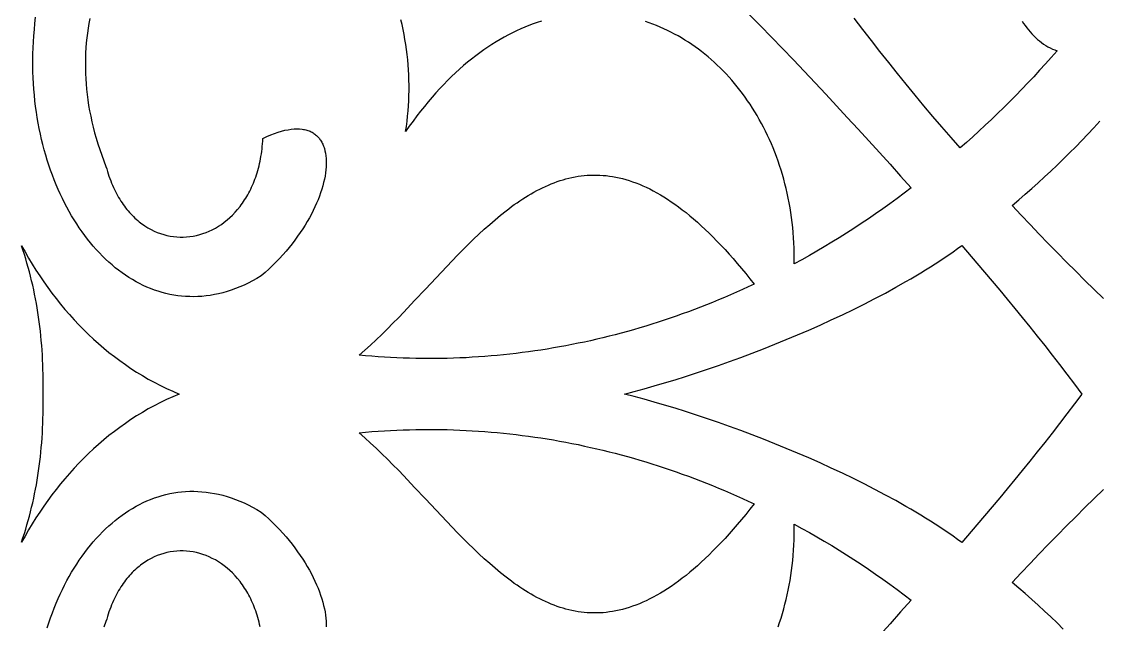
# Model space of a CAD drawing. Extents: x -4950 to -2150, y -1354 to 1346.
# Drawn here: x -3400.8 to -3193, y 976.7 to 1093 of the extents above; entities that cross this region are included whole.
import ezdxf

# ---------------------------------------------------------------- set-up
doc = ezdxf.new("R2010")
doc.units = 0
doc.layers.add('LAYER_1', color=18, linetype='CONTINUOUS')

msp = doc.modelspace()

# ---------------------------------------------------------------- linework, layer by layer
at = {"layer": 'LAYER_1'}
for points in [[(-3387.61, 1093.53), (-3387.78, 1092.61), (-3387.93, 1091.68), (-3388.07, 1090.75), (-3388.18, 1089.8), (-3388.28, 1088.85), (-3388.35, 1087.88), (-3388.41, 1086.91), (-3388.44, 1085.93), (-3388.46, 1084.95), (-3388.46, 1083.95), (-3388.43, 1082.95), (-3388.38, 1081.94), (-3388.31, 1080.93), (-3388.22, 1079.91), (-3388.11, 1078.88), (-3387.97, 1077.84), (-3387.82, 1076.8), (-3387.63, 1075.76), (-3387.43, 1074.7), (-3387.2, 1073.65), (-3386.95, 1072.58), (-3386.67, 1071.52), (-3386.37, 1070.44), (-3386.04, 1069.37), (-3385.69, 1068.29), (-3385.31, 1067.2), (-3384.91, 1066.11), (-3384.48, 1065.02), (-3384.34, 1064.53), (-3384.2, 1064.06), (-3384.05, 1063.59), (-3383.9, 1063.13), (-3383.74, 1062.68), (-3383.57, 1062.24), (-3383.4, 1061.81), (-3383.22, 1061.39), (-3383.04, 1060.98), (-3382.85, 1060.58), (-3382.66, 1060.18), (-3382.46, 1059.8), (-3382.25, 1059.42), (-3382.04, 1059.05), (-3381.83, 1058.69), (-3381.61, 1058.34), (-3381.39, 1058), (-3381.16, 1057.67), (-3380.92, 1057.35), (-3380.69, 1057.03), (-3380.44, 1056.72), (-3380.2, 1056.43), (-3379.95, 1056.14), (-3379.69, 1055.86), (-3379.44, 1055.59), (-3379.18, 1055.33), (-3378.91, 1055.07), (-3378.64, 1054.83), (-3378.37, 1054.59), (-3378.1, 1054.36), (-3377.82, 1054.14), (-3377.54, 1053.93), (-3377.25, 1053.73), (-3376.97, 1053.54), (-3376.39, 1053.18), (-3375.8, 1052.85), (-3375.2, 1052.55), (-3374.59, 1052.29), (-3373.98, 1052.07), (-3373.36, 1051.87), (-3372.73, 1051.71), (-3372.1, 1051.58), (-3371.47, 1051.49), (-3370.84, 1051.42), (-3370.2, 1051.39), (-3369.57, 1051.39), (-3368.93, 1051.42), (-3368.3, 1051.49), (-3367.67, 1051.59), (-3367.04, 1051.71), (-3366.41, 1051.87), (-3365.8, 1052.06), (-3365.18, 1052.29), (-3364.58, 1052.54), (-3363.98, 1052.82), (-3363.39, 1053.13), (-3362.81, 1053.48), (-3362.24, 1053.85), (-3361.68, 1054.26), (-3361.14, 1054.69), (-3360.61, 1055.16), (-3360.09, 1055.65), (-3359.59, 1056.17), (-3359.1, 1056.72), (-3358.64, 1057.3), (-3358.41, 1057.61), (-3358.19, 1057.91), (-3357.97, 1058.23), (-3357.75, 1058.55), (-3357.55, 1058.88), (-3357.34, 1059.22), (-3357.15, 1059.56), (-3356.95, 1059.91), (-3356.77, 1060.27), (-3356.58, 1060.64), (-3356.41, 1061.01), (-3356.24, 1061.39), (-3356.07, 1061.78), (-3355.91, 1062.17), (-3355.76, 1062.57), (-3355.62, 1062.98), (-3355.48, 1063.39), (-3355.34, 1063.81), (-3355.22, 1064.24), (-3355.1, 1064.67), (-3354.98, 1065.12), (-3354.88, 1065.56), (-3354.78, 1066.02), (-3354.69, 1066.48), (-3354.6, 1066.95), (-3354.52, 1067.42), (-3354.45, 1067.91), (-3354.39, 1068.39), (-3354.34, 1068.89), (-3354.29, 1069.39), (-3354.25, 1069.9), (-3354.22, 1070.41), (-3353.45, 1070.78), (-3352.71, 1071.1), (-3351.99, 1071.38), (-3351.3, 1071.62), (-3350.63, 1071.82), (-3349.99, 1071.99), (-3349.37, 1072.11), (-3348.78, 1072.2), (-3348.21, 1072.26), (-3347.67, 1072.28), (-3347.15, 1072.26), (-3346.66, 1072.21), (-3346.42, 1072.17), (-3346.19, 1072.13), (-3345.97, 1072.08), (-3345.75, 1072.02), (-3345.54, 1071.95), (-3345.33, 1071.87), (-3345.13, 1071.79), (-3344.94, 1071.7), (-3344.75, 1071.6), (-3344.57, 1071.5), (-3344.4, 1071.38), (-3344.23, 1071.27), (-3344.07, 1071.14), (-3343.91, 1071.01), (-3343.76, 1070.87), (-3343.62, 1070.72), (-3343.48, 1070.57), (-3343.35, 1070.41), (-3343.23, 1070.24), (-3343.11, 1070.07), (-3342.99, 1069.89), (-3342.89, 1069.71), (-3342.79, 1069.52), (-3342.69, 1069.32), (-3342.6, 1069.12), (-3342.52, 1068.91), (-3342.45, 1068.7), (-3342.38, 1068.48), (-3342.26, 1068.03), (-3342.16, 1067.56), (-3342.09, 1067.07), (-3342.04, 1066.56), (-3342.01, 1066.03), (-3342.01, 1065.49), (-3342.04, 1064.93), (-3342.09, 1064.35), (-3342.16, 1063.76), (-3342.25, 1063.15), (-3342.37, 1062.54), (-3342.52, 1061.9), (-3342.69, 1061.26), (-3342.88, 1060.61), (-3343.1, 1059.95), (-3343.34, 1059.28), (-3343.6, 1058.6), (-3343.89, 1057.91), (-3344.2, 1057.22), (-3344.53, 1056.52), (-3344.89, 1055.82), (-3345.27, 1055.11), (-3345.68, 1054.4), (-3346.11, 1053.68), (-3346.56, 1052.97), (-3347.04, 1052.25), (-3347.54, 1051.54), (-3348.06, 1050.82), (-3348.61, 1050.11), (-3349.18, 1049.39), (-3349.77, 1048.69), (-3350.38, 1047.98), (-3351.02, 1047.28), (-3351.68, 1046.59), (-3352.37, 1045.9), (-3353.08, 1045.22), (-3353.81, 1044.55), (-3354.56, 1043.89), (-3355.39, 1043.4), (-3356.22, 1042.94), (-3357.05, 1042.52), (-3357.87, 1042.13), (-3358.7, 1041.77), (-3359.52, 1041.45), (-3360.34, 1041.16), (-3361.15, 1040.89), (-3361.97, 1040.66), (-3362.78, 1040.46), (-3363.58, 1040.29), (-3364.39, 1040.15), (-3365.19, 1040.04), (-3365.98, 1039.96), (-3366.77, 1039.91), (-3367.56, 1039.89), (-3368.34, 1039.9), (-3369.12, 1039.93), (-3369.9, 1039.99), (-3370.66, 1040.08), (-3371.43, 1040.2), (-3372.18, 1040.34), (-3372.93, 1040.51), (-3373.68, 1040.71), (-3374.41, 1040.93), (-3375.15, 1041.18), (-3375.87, 1041.45), (-3376.59, 1041.75), (-3377.3, 1042.07), (-3378, 1042.42), (-3378.69, 1042.79), (-3379.38, 1043.18), (-3380.06, 1043.6), (-3380.73, 1044.04), (-3381.39, 1044.5), (-3382.04, 1044.99), (-3382.69, 1045.49), (-3383.32, 1046.02), (-3383.95, 1046.57), (-3384.56, 1047.14), (-3385.17, 1047.73), (-3385.76, 1048.34), (-3386.35, 1048.97), (-3386.92, 1049.62), (-3387.48, 1050.29), (-3388.03, 1050.98), (-3388.57, 1051.69), (-3389.1, 1052.41), (-3389.62, 1053.15), (-3390.12, 1053.92), (-3390.62, 1054.69), (-3391.1, 1055.49), (-3391.56, 1056.3), (-3392.02, 1057.13), (-3392.46, 1057.97), (-3392.89, 1058.83), (-3393.3, 1059.71), (-3393.7, 1060.59), (-3394.09, 1061.5), (-3394.46, 1062.42), (-3394.82, 1063.35), (-3395.16, 1064.3), (-3395.49, 1065.26), (-3395.8, 1066.23), (-3396.1, 1067.21), (-3396.38, 1068.21), (-3396.65, 1069.22), (-3396.9, 1070.24), (-3397.13, 1071.27), (-3397.35, 1072.31), (-3397.55, 1073.37), (-3397.73, 1074.43), (-3397.9, 1075.51), (-3398.05, 1076.59), (-3398.18, 1077.68), (-3398.29, 1078.79), (-3398.39, 1079.9), (-3398.46, 1081.02), (-3398.52, 1082.14), (-3398.56, 1083.28), (-3398.58, 1084.42), (-3398.58, 1085.57), (-3398.57, 1086.73), (-3398.53, 1087.89), (-3398.47, 1089.06), (-3398.39, 1090.23), (-3398.29, 1091.41), (-3398.18, 1092.59), (-3398.04, 1093.78)], [(-3300.54, 1093.04), (-3301.34, 1092.78), (-3302.13, 1092.5), (-3302.93, 1092.2), (-3303.72, 1091.88), (-3304.52, 1091.54), (-3305.32, 1091.18), (-3306.11, 1090.8), (-3306.91, 1090.39), (-3307.7, 1089.96), (-3308.49, 1089.51), (-3309.28, 1089.04), (-3310.07, 1088.55), (-3310.86, 1088.03), (-3311.65, 1087.49), (-3312.43, 1086.93), (-3313.21, 1086.35), (-3313.99, 1085.74), (-3314.77, 1085.11), (-3315.54, 1084.46), (-3316.31, 1083.78), (-3317.08, 1083.08), (-3317.85, 1082.35), (-3318.61, 1081.61), (-3319.37, 1080.83), (-3320.12, 1080.04), (-3320.87, 1079.22), (-3321.62, 1078.37), (-3322.36, 1077.5), (-3323.1, 1076.61), (-3323.83, 1075.69), (-3324.56, 1074.75), (-3325.28, 1073.78), (-3326, 1072.78), (-3326.71, 1071.76), (-3326.57, 1072.75), (-3326.44, 1073.74), (-3326.33, 1074.73), (-3326.24, 1075.72), (-3326.17, 1076.71), (-3326.11, 1077.7), (-3326.07, 1078.7), (-3326.05, 1079.69), (-3326.05, 1080.68), (-3326.07, 1081.67), (-3326.1, 1082.66), (-3326.16, 1083.65), (-3326.23, 1084.63), (-3326.31, 1085.61), (-3326.42, 1086.59), (-3326.54, 1087.56), (-3326.68, 1088.54), (-3326.84, 1089.5), (-3327.01, 1090.46), (-3327.2, 1091.42), (-3327.41, 1092.37), (-3327.64, 1093.31)], [(-3260.4, 1094.29), (-3258.29, 1092.12), (-3256.18, 1089.95), (-3254.07, 1087.76), (-3251.97, 1085.57), (-3249.88, 1083.37), (-3247.79, 1081.16), (-3245.71, 1078.94), (-3243.63, 1076.71), (-3241.56, 1074.47), (-3239.49, 1072.23), (-3237.43, 1069.98), (-3235.37, 1067.71), (-3233.32, 1065.44), (-3231.28, 1063.16), (-3229.24, 1060.88), (-3230.6, 1059.85), (-3231.97, 1058.83), (-3233.34, 1057.83), (-3234.72, 1056.84), (-3236.11, 1055.87), (-3237.5, 1054.92), (-3238.9, 1053.98), (-3240.31, 1053.06), (-3241.72, 1052.15), (-3243.14, 1051.26), (-3244.57, 1050.38), (-3246, 1049.52), (-3247.44, 1048.68), (-3248.88, 1047.85), (-3250.33, 1047.03), (-3251.78, 1046.24), (-3251.78, 1047.26), (-3251.79, 1048.27), (-3251.81, 1049.28), (-3251.86, 1050.28), (-3251.92, 1051.27), (-3251.99, 1052.25), (-3252.08, 1053.23), (-3252.19, 1054.2), (-3252.31, 1055.16), (-3252.44, 1056.12), (-3252.6, 1057.06), (-3252.76, 1058), (-3252.94, 1058.93), (-3253.14, 1059.85), (-3253.35, 1060.77), (-3253.58, 1061.67), (-3253.81, 1062.57), (-3254.07, 1063.45), (-3254.33, 1064.33), (-3254.61, 1065.2), (-3254.91, 1066.06), (-3255.21, 1066.91), (-3255.53, 1067.75), (-3255.86, 1068.58), (-3256.21, 1069.4), (-3256.56, 1070.2), (-3256.93, 1071), (-3257.31, 1071.79), (-3257.71, 1072.57), (-3258.11, 1073.33), (-3258.53, 1074.09), (-3258.96, 1074.84), (-3259.4, 1075.57), (-3259.85, 1076.29), (-3260.31, 1077), (-3260.78, 1077.7), (-3261.26, 1078.39), (-3261.76, 1079.06), (-3262.26, 1079.72), (-3262.77, 1080.37), (-3263.3, 1081.01), (-3263.83, 1081.64), (-3264.37, 1082.25), (-3264.92, 1082.85), (-3265.48, 1083.43), (-3266.05, 1084.01), (-3266.63, 1084.57), (-3267.22, 1085.11), (-3267.81, 1085.65), (-3268.42, 1086.16), (-3269.03, 1086.67), (-3269.65, 1087.16), (-3270.28, 1087.64), (-3270.91, 1088.1), (-3271.55, 1088.55), (-3272.2, 1088.98), (-3272.86, 1089.4), (-3273.53, 1089.8), (-3274.2, 1090.19), (-3274.87, 1090.56), (-3275.56, 1090.92), (-3276.25, 1091.26), (-3276.94, 1091.58), (-3277.64, 1091.89), (-3278.35, 1092.19), (-3279.06, 1092.46), (-3279.78, 1092.72), (-3280.5, 1092.97)], [(-3207.85, 1093.06), (-3207.57, 1092.62), (-3207.27, 1092.19), (-3206.96, 1091.76), (-3206.64, 1091.36), (-3206.31, 1090.96), (-3205.97, 1090.58), (-3205.62, 1090.22), (-3205.26, 1089.87), (-3204.89, 1089.53), (-3204.51, 1089.22), (-3204.12, 1088.91), (-3203.72, 1088.63), (-3203.31, 1088.36), (-3202.89, 1088.11), (-3202.46, 1087.88), (-3202.02, 1087.67), (-3201.58, 1087.48), (-3201.12, 1087.31), (-3202.24, 1086.05), (-3203.36, 1084.8), (-3204.49, 1083.56), (-3205.63, 1082.33), (-3206.77, 1081.12), (-3207.92, 1079.92), (-3209.08, 1078.73), (-3210.25, 1077.55), (-3211.42, 1076.39), (-3212.6, 1075.23), (-3213.78, 1074.09), (-3214.98, 1072.97), (-3216.18, 1071.85), (-3217.38, 1070.75), (-3218.59, 1069.66), (-3219.81, 1068.59), (-3221.57, 1070.6), (-3223.32, 1072.63), (-3225.06, 1074.67), (-3226.78, 1076.72), (-3228.5, 1078.79), (-3230.21, 1080.86), (-3231.91, 1082.95), (-3233.59, 1085.06), (-3235.27, 1087.17), (-3236.93, 1089.3), (-3238.59, 1091.44), (-3240.23, 1093.6)], [(-3192.19, 1039.52), (-3193.98, 1041.26), (-3195.75, 1043.02), (-3197.53, 1044.79), (-3199.29, 1046.57), (-3201.05, 1048.36), (-3202.81, 1050.16), (-3204.56, 1051.97), (-3206.3, 1053.79), (-3208.04, 1055.63), (-3209.77, 1057.47), (-3208.51, 1058.55), (-3207.27, 1059.64), (-3206.02, 1060.74), (-3204.79, 1061.86), (-3203.56, 1062.99), (-3202.34, 1064.13), (-3201.13, 1065.28), (-3199.93, 1066.45), (-3198.73, 1067.63), (-3197.54, 1068.83), (-3196.35, 1070.03), (-3195.18, 1071.25), (-3194.01, 1072.49), (-3192.85, 1073.73)], [(-3395.8, 976.02), (-3395.49, 976.99), (-3395.16, 977.95), (-3394.82, 978.9), (-3394.46, 979.83), (-3394.09, 980.75), (-3393.7, 981.65), (-3393.3, 982.54), (-3392.89, 983.42), (-3392.46, 984.27), (-3392.02, 985.12), (-3391.56, 985.95), (-3391.1, 986.76), (-3390.62, 987.55), (-3390.12, 988.33), (-3389.62, 989.09), (-3389.1, 989.83), (-3388.57, 990.56), (-3388.03, 991.27), (-3387.48, 991.95), (-3386.92, 992.62), (-3386.35, 993.27), (-3385.76, 993.91), (-3385.17, 994.52), (-3384.56, 995.11), (-3383.95, 995.68), (-3383.32, 996.23), (-3382.69, 996.75), (-3382.04, 997.26), (-3381.39, 997.74), (-3380.73, 998.21), (-3380.06, 998.65), (-3379.38, 999.06), (-3378.69, 999.46), (-3378, 999.83), (-3377.3, 1000.17), (-3376.59, 1000.5), (-3375.87, 1000.79), (-3375.15, 1001.07), (-3374.41, 1001.31), (-3373.68, 1001.54), (-3372.93, 1001.73), (-3372.18, 1001.9), (-3371.43, 1002.05), (-3370.66, 1002.16), (-3369.9, 1002.25), (-3369.12, 1002.31), (-3368.34, 1002.35), (-3367.56, 1002.36), (-3366.77, 1002.33), (-3365.98, 1002.28), (-3365.19, 1002.2), (-3364.39, 1002.09), (-3363.58, 1001.95), (-3362.78, 1001.78), (-3361.97, 1001.58), (-3361.15, 1001.35), (-3360.34, 1001.09), (-3359.52, 1000.8), (-3358.7, 1000.47), (-3357.87, 1000.11), (-3357.05, 999.72), (-3356.22, 999.3), (-3355.39, 998.85), (-3354.56, 998.36), (-3353.81, 997.69), (-3353.08, 997.02), (-3352.37, 996.34), (-3351.68, 995.66), (-3351.02, 994.96), (-3350.38, 994.26), (-3349.77, 993.56), (-3349.18, 992.85), (-3348.61, 992.14), (-3348.06, 991.43), (-3347.54, 990.71), (-3347.04, 989.99), (-3346.56, 989.28), (-3346.11, 988.56), (-3345.68, 987.85), (-3345.27, 987.14), (-3344.89, 986.43), (-3344.53, 985.73), (-3344.2, 985.03), (-3343.89, 984.33), (-3343.6, 983.65), (-3343.34, 982.97), (-3343.1, 982.3), (-3342.88, 981.64), (-3342.69, 980.98), (-3342.52, 980.34), (-3342.37, 979.71), (-3342.25, 979.09), (-3342.16, 978.49), (-3342.09, 977.9), (-3342.04, 977.32), (-3342.01, 976.76), (-3342.01, 976.21)], [(-3199.93, 975.79), (-3201.13, 976.96), (-3202.34, 978.12), (-3203.56, 979.26), (-3204.79, 980.39), (-3206.02, 981.5), (-3207.27, 982.61), (-3208.51, 983.7), (-3209.77, 984.77), (-3208.04, 986.62), (-3206.3, 988.45), (-3204.56, 990.28), (-3202.81, 992.09), (-3201.05, 993.89), (-3199.29, 995.68), (-3197.53, 997.46), (-3195.75, 999.23), (-3193.98, 1000.98), (-3192.19, 1002.73)], [(-3254.91, 976.19), (-3254.61, 977.05), (-3254.33, 977.91), (-3254.07, 978.79), (-3253.81, 979.68), (-3253.58, 980.57), (-3253.35, 981.48), (-3253.14, 982.39), (-3252.94, 983.31), (-3252.76, 984.24), (-3252.6, 985.18), (-3252.44, 986.13), (-3252.31, 987.08), (-3252.19, 988.05), (-3252.08, 989.02), (-3251.99, 989.99), (-3251.92, 990.98), (-3251.86, 991.97), (-3251.81, 992.97), (-3251.79, 993.98), (-3251.78, 994.99), (-3251.78, 996.01), (-3250.33, 995.21), (-3248.88, 994.4), (-3247.44, 993.57), (-3246, 992.73), (-3244.57, 991.87), (-3243.14, 990.99), (-3241.72, 990.1), (-3240.31, 989.19), (-3238.9, 988.27), (-3237.5, 987.33), (-3236.11, 986.37), (-3234.72, 985.4), (-3233.34, 984.42), (-3231.97, 983.42), (-3230.6, 982.4), (-3229.24, 981.37), (-3231.28, 979.08), (-3233.32, 976.8), (-3235.37, 974.53)], [(-3354.78, 976.23), (-3354.88, 976.68), (-3354.98, 977.13), (-3355.1, 977.57), (-3355.22, 978.01), (-3355.34, 978.43), (-3355.48, 978.86), (-3355.62, 979.27), (-3355.76, 979.68), (-3355.91, 980.08), (-3356.07, 980.47), (-3356.24, 980.86), (-3356.41, 981.24), (-3356.58, 981.61), (-3356.77, 981.97), (-3356.95, 982.33), (-3357.15, 982.68), (-3357.34, 983.03), (-3357.55, 983.36), (-3357.75, 983.69), (-3357.97, 984.02), (-3358.19, 984.33), (-3358.41, 984.64), (-3358.64, 984.94), (-3359.1, 985.52), (-3359.59, 986.08), (-3360.09, 986.6), (-3360.61, 987.09), (-3361.14, 987.55), (-3361.68, 987.99), (-3362.24, 988.39), (-3362.81, 988.77), (-3363.39, 989.11), (-3363.98, 989.42), (-3364.58, 989.71), (-3365.18, 989.96), (-3365.8, 990.18), (-3366.41, 990.37), (-3367.04, 990.53), (-3367.67, 990.66), (-3368.3, 990.76), (-3368.93, 990.82), (-3369.57, 990.85), (-3370.2, 990.86), (-3370.84, 990.82), (-3371.47, 990.76), (-3372.1, 990.66), (-3372.73, 990.54), (-3373.36, 990.37), (-3373.98, 990.18), (-3374.59, 989.95), (-3375.2, 989.69), (-3375.8, 989.4), (-3376.39, 989.07), (-3376.68, 988.89), (-3376.97, 988.71), (-3377.25, 988.51), (-3377.54, 988.31), (-3377.82, 988.1), (-3378.1, 987.88), (-3378.37, 987.65), (-3378.64, 987.42), (-3378.91, 987.17), (-3379.18, 986.92), (-3379.44, 986.66), (-3379.69, 986.39), (-3379.95, 986.11), (-3380.2, 985.82), (-3380.44, 985.52), (-3380.69, 985.22), (-3380.92, 984.9), (-3381.16, 984.58), (-3381.39, 984.25), (-3381.61, 983.9), (-3381.83, 983.55), (-3382.04, 983.2), (-3382.25, 982.83), (-3382.46, 982.45), (-3382.66, 982.07), (-3382.85, 981.67), (-3383.04, 981.27), (-3383.22, 980.85), (-3383.4, 980.43), (-3383.57, 980), (-3383.74, 979.56), (-3383.9, 979.11), (-3384.05, 978.66), (-3384.2, 978.19), (-3384.34, 977.71), (-3384.48, 977.23), (-3384.91, 976.13)]]:
    msp.add_lwpolyline(points, dxfattribs=at)
for points in [[(-3335.65, 1028.6), (-3334.55, 1029.58), (-3333.46, 1030.57), (-3332.38, 1031.59), (-3331.31, 1032.63), (-3330.24, 1033.69), (-3329.18, 1034.76), (-3328.12, 1035.84), (-3327.07, 1036.93), (-3324.98, 1039.13), (-3322.91, 1041.35), (-3320.84, 1043.56), (-3318.78, 1045.74), (-3317.75, 1046.81), (-3316.73, 1047.88), (-3315.69, 1048.92), (-3314.66, 1049.95), (-3313.63, 1050.96), (-3312.59, 1051.95), (-3311.55, 1052.91), (-3310.51, 1053.84), (-3309.46, 1054.75), (-3308.41, 1055.62), (-3307.35, 1056.46), (-3306.82, 1056.86), (-3306.29, 1057.26), (-3305.76, 1057.65), (-3305.22, 1058.02), (-3304.69, 1058.39), (-3304.15, 1058.74), (-3303.61, 1059.09), (-3303.06, 1059.42), (-3302.52, 1059.75), (-3301.97, 1060.06), (-3301.42, 1060.36), (-3300.87, 1060.64), (-3300.32, 1060.92), (-3299.76, 1061.18), (-3299.2, 1061.42), (-3298.64, 1061.66), (-3298.08, 1061.88), (-3297.51, 1062.09), (-3296.94, 1062.28), (-3296.37, 1062.45), (-3295.8, 1062.62), (-3295.22, 1062.76), (-3294.64, 1062.9), (-3294.06, 1063.01), (-3293.47, 1063.11), (-3292.88, 1063.2), (-3292.29, 1063.26), (-3291.69, 1063.31), (-3291.09, 1063.35), (-3290.49, 1063.36), (-3289.89, 1063.36), (-3289.28, 1063.34), (-3288.66, 1063.3), (-3288.05, 1063.24), (-3287.42, 1063.17), (-3286.8, 1063.07), (-3286.17, 1062.96), (-3285.54, 1062.82), (-3284.9, 1062.67), (-3284.26, 1062.49), (-3283.61, 1062.3), (-3282.96, 1062.08), (-3282.31, 1061.84), (-3281.65, 1061.58), (-3280.99, 1061.3), (-3280.32, 1060.99), (-3279.65, 1060.67), (-3278.97, 1060.32), (-3278.29, 1059.95), (-3277.61, 1059.55), (-3276.92, 1059.13), (-3276.22, 1058.69), (-3275.52, 1058.22), (-3274.81, 1057.73), (-3274.1, 1057.21), (-3273.39, 1056.67), (-3272.66, 1056.11), (-3271.94, 1055.51), (-3271.2, 1054.9), (-3270.47, 1054.25), (-3269.72, 1053.58), (-3268.97, 1052.88), (-3268.22, 1052.16), (-3267.46, 1051.41), (-3266.69, 1050.63), (-3265.92, 1049.82), (-3265.14, 1048.99), (-3264.35, 1048.12), (-3263.56, 1047.23), (-3262.77, 1046.31), (-3261.96, 1045.36), (-3261.15, 1044.37), (-3260.34, 1043.36), (-3259.52, 1042.32), (-3260.66, 1041.79), (-3261.8, 1041.26), (-3262.95, 1040.75), (-3264.1, 1040.24), (-3265.25, 1039.75), (-3266.41, 1039.26), (-3267.56, 1038.79), (-3268.72, 1038.32), (-3269.88, 1037.87), (-3271.04, 1037.42), (-3272.21, 1036.99), (-3273.37, 1036.56), (-3274.54, 1036.15), (-3275.71, 1035.74), (-3276.88, 1035.35), (-3278.05, 1034.97), (-3279.23, 1034.59), (-3280.4, 1034.23), (-3281.58, 1033.87), (-3282.76, 1033.53), (-3283.94, 1033.2), (-3285.13, 1032.87), (-3286.31, 1032.56), (-3287.5, 1032.26), (-3288.68, 1031.97), (-3289.87, 1031.68), (-3291.06, 1031.41), (-3292.25, 1031.15), (-3293.44, 1030.9), (-3294.64, 1030.66), (-3295.83, 1030.43), (-3297.03, 1030.21), (-3298.22, 1030), (-3299.42, 1029.8), (-3300.62, 1029.61), (-3301.82, 1029.43), (-3303.02, 1029.26), (-3304.22, 1029.1), (-3305.43, 1028.95), (-3306.63, 1028.81), (-3307.83, 1028.68), (-3309.04, 1028.57), (-3310.24, 1028.46), (-3311.45, 1028.36), (-3312.66, 1028.27), (-3313.86, 1028.2), (-3315.07, 1028.13), (-3316.28, 1028.08), (-3317.49, 1028.03), (-3318.7, 1028), (-3319.91, 1027.97), (-3321.12, 1027.96), (-3322.33, 1027.95), (-3323.54, 1027.96), (-3324.75, 1027.98), (-3325.96, 1028.01), (-3327.17, 1028.04), (-3328.38, 1028.09), (-3329.6, 1028.15), (-3330.81, 1028.22), (-3332.02, 1028.3), (-3333.23, 1028.39), (-3334.44, 1028.49)], [(-3400.76, 1049.73), (-3400.09, 1048.53), (-3399.41, 1047.34), (-3398.71, 1046.17), (-3397.99, 1045.02), (-3397.25, 1043.89), (-3396.48, 1042.77), (-3395.71, 1041.67), (-3394.91, 1040.59), (-3394.09, 1039.52), (-3393.26, 1038.48), (-3392.4, 1037.45), (-3391.53, 1036.45), (-3390.64, 1035.46), (-3389.73, 1034.49), (-3388.8, 1033.55), (-3387.86, 1032.63), (-3386.9, 1031.73), (-3385.92, 1030.85), (-3384.92, 1029.99), (-3383.9, 1029.16), (-3382.87, 1028.35), (-3381.82, 1027.56), (-3380.75, 1026.8), (-3379.67, 1026.07), (-3378.57, 1025.36), (-3377.45, 1024.67), (-3376.32, 1024.01), (-3375.17, 1023.38), (-3374, 1022.77), (-3372.82, 1022.2), (-3371.62, 1021.65), (-3370.4, 1021.12), (-3371.62, 1020.6), (-3372.82, 1020.05), (-3374, 1019.47), (-3375.17, 1018.87), (-3376.32, 1018.23), (-3377.45, 1017.57), (-3378.57, 1016.89), (-3379.67, 1016.18), (-3380.75, 1015.44), (-3381.82, 1014.68), (-3382.87, 1013.9), (-3383.9, 1013.09), (-3384.92, 1012.25), (-3385.92, 1011.4), (-3386.9, 1010.52), (-3387.86, 1009.62), (-3388.8, 1008.7), (-3389.73, 1007.75), (-3390.64, 1006.79), (-3391.53, 1005.8), (-3392.4, 1004.79), (-3393.26, 1003.77), (-3394.09, 1002.72), (-3394.91, 1001.66), (-3395.71, 1000.58), (-3396.48, 999.48), (-3397.25, 998.36), (-3397.99, 997.22), (-3398.71, 996.07), (-3399.41, 994.9), (-3400.09, 993.72), (-3400.76, 992.52), (-3400.48, 993.35), (-3400.21, 994.19), (-3399.96, 995.02), (-3399.71, 995.87), (-3399.47, 996.71), (-3399.24, 997.56), (-3399.02, 998.42), (-3398.81, 999.28), (-3398.61, 1000.14), (-3398.42, 1001.01), (-3398.24, 1001.88), (-3398.07, 1002.76), (-3397.9, 1003.63), (-3397.75, 1004.52), (-3397.61, 1005.41), (-3397.47, 1006.3), (-3397.35, 1007.19), (-3397.23, 1008.09), (-3397.13, 1009), (-3397.03, 1009.9), (-3396.95, 1010.82), (-3396.87, 1011.73), (-3396.8, 1012.65), (-3396.74, 1013.58), (-3396.69, 1014.51), (-3396.65, 1015.44), (-3396.63, 1016.38), (-3396.61, 1017.32), (-3396.6, 1018.26), (-3396.59, 1019.21), (-3396.6, 1020.17), (-3396.62, 1021.12), (-3396.6, 1022.08), (-3396.59, 1023.03), (-3396.6, 1023.98), (-3396.61, 1024.93), (-3396.63, 1025.87), (-3396.65, 1026.81), (-3396.69, 1027.74), (-3396.74, 1028.67), (-3396.8, 1029.59), (-3396.87, 1030.51), (-3396.95, 1031.43), (-3397.03, 1032.34), (-3397.13, 1033.25), (-3397.23, 1034.15), (-3397.35, 1035.05), (-3397.47, 1035.95), (-3397.61, 1036.84), (-3397.75, 1037.73), (-3397.9, 1038.61), (-3398.07, 1039.49), (-3398.24, 1040.37), (-3398.42, 1041.24), (-3398.61, 1042.1), (-3398.81, 1042.97), (-3399.02, 1043.83), (-3399.24, 1044.68), (-3399.47, 1045.53), (-3399.71, 1046.38), (-3399.96, 1047.22), (-3400.21, 1048.06), (-3400.48, 1048.9)], [(-3219.51, 1049.76), (-3216.57, 1046.34), (-3213.65, 1042.89), (-3212.19, 1041.15), (-3210.74, 1039.4), (-3209.29, 1037.64), (-3207.84, 1035.87), (-3206.39, 1034.09), (-3204.95, 1032.29), (-3203.51, 1030.47), (-3202.08, 1028.64), (-3200.65, 1026.79), (-3199.22, 1024.92), (-3197.79, 1023.03), (-3196.37, 1021.12), (-3197.79, 1019.21), (-3199.22, 1017.32), (-3200.65, 1015.45), (-3202.08, 1013.6), (-3203.51, 1011.77), (-3204.95, 1009.96), (-3206.39, 1008.16), (-3207.84, 1006.37), (-3209.29, 1004.6), (-3210.74, 1002.84), (-3212.19, 1001.1), (-3213.65, 999.36), (-3216.57, 995.91), (-3219.51, 992.49), (-3220.33, 993.08), (-3221.16, 993.68), (-3222.01, 994.27), (-3222.87, 994.86), (-3223.75, 995.44), (-3224.64, 996.02), (-3225.55, 996.6), (-3226.47, 997.17), (-3227.39, 997.75), (-3228.34, 998.31), (-3229.29, 998.88), (-3230.25, 999.44), (-3232.21, 1000.55), (-3234.21, 1001.64), (-3236.24, 1002.72), (-3238.31, 1003.78), (-3240.4, 1004.82), (-3242.52, 1005.84), (-3244.66, 1006.84), (-3246.81, 1007.82), (-3248.98, 1008.78), (-3251.16, 1009.72), (-3253.34, 1010.64), (-3255.53, 1011.53), (-3257.72, 1012.4), (-3259.91, 1013.24), (-3262.08, 1014.06), (-3264.25, 1014.85), (-3266.4, 1015.61), (-3268.53, 1016.34), (-3270.64, 1017.05), (-3272.73, 1017.73), (-3274.78, 1018.37), (-3276.8, 1018.99), (-3278.79, 1019.57), (-3280.74, 1020.12), (-3282.64, 1020.64), (-3284.5, 1021.12), (-3282.64, 1021.61), (-3280.74, 1022.12), (-3278.79, 1022.67), (-3276.8, 1023.26), (-3274.78, 1023.87), (-3272.73, 1024.52), (-3270.64, 1025.2), (-3268.53, 1025.9), (-3266.4, 1026.64), (-3264.25, 1027.4), (-3262.08, 1028.19), (-3259.91, 1029.01), (-3257.72, 1029.85), (-3255.53, 1030.72), (-3253.34, 1031.61), (-3251.16, 1032.52), (-3248.98, 1033.46), (-3246.81, 1034.42), (-3244.66, 1035.4), (-3242.52, 1036.41), (-3240.4, 1037.43), (-3238.31, 1038.47), (-3236.24, 1039.53), (-3234.21, 1040.6), (-3232.21, 1041.7), (-3230.25, 1042.81), (-3229.29, 1043.37), (-3228.34, 1043.93), (-3227.39, 1044.5), (-3226.47, 1045.07), (-3225.55, 1045.65), (-3224.64, 1046.22), (-3223.75, 1046.81), (-3222.87, 1047.39), (-3222.01, 1047.98), (-3221.16, 1048.57), (-3220.33, 1049.16)], [(-3335.65, 1013.64), (-3334.44, 1013.75), (-3333.23, 1013.86), (-3332.02, 1013.95), (-3330.81, 1014.03), (-3329.6, 1014.1), (-3328.38, 1014.15), (-3327.17, 1014.2), (-3325.96, 1014.24), (-3324.75, 1014.27), (-3323.54, 1014.29), (-3322.33, 1014.29), (-3321.12, 1014.29), (-3319.91, 1014.27), (-3318.7, 1014.25), (-3317.49, 1014.22), (-3316.28, 1014.17), (-3315.07, 1014.11), (-3313.86, 1014.05), (-3312.66, 1013.97), (-3311.45, 1013.89), (-3310.24, 1013.79), (-3309.04, 1013.68), (-3307.83, 1013.56), (-3306.63, 1013.43), (-3305.43, 1013.3), (-3304.22, 1013.15), (-3303.02, 1012.99), (-3301.82, 1012.82), (-3300.62, 1012.64), (-3299.42, 1012.45), (-3298.22, 1012.25), (-3297.03, 1012.04), (-3295.83, 1011.82), (-3294.64, 1011.59), (-3293.44, 1011.35), (-3292.25, 1011.09), (-3291.06, 1010.83), (-3289.87, 1010.56), (-3288.68, 1010.28), (-3287.5, 1009.99), (-3286.31, 1009.68), (-3285.13, 1009.37), (-3283.94, 1009.05), (-3282.76, 1008.72), (-3281.58, 1008.37), (-3280.4, 1008.02), (-3279.23, 1007.65), (-3278.05, 1007.28), (-3276.88, 1006.9), (-3275.71, 1006.5), (-3274.54, 1006.1), (-3273.37, 1005.68), (-3272.21, 1005.26), (-3271.04, 1004.83), (-3269.88, 1004.38), (-3268.72, 1003.93), (-3267.56, 1003.46), (-3266.41, 1002.99), (-3265.25, 1002.5), (-3264.1, 1002.01), (-3262.95, 1001.5), (-3261.8, 1000.98), (-3260.66, 1000.46), (-3259.52, 999.92), (-3260.34, 998.88), (-3261.15, 997.87), (-3261.96, 996.89), (-3262.77, 995.94), (-3263.56, 995.02), (-3264.35, 994.12), (-3265.14, 993.26), (-3265.92, 992.42), (-3266.69, 991.62), (-3267.46, 990.84), (-3268.22, 990.09), (-3268.97, 989.36), (-3269.72, 988.66), (-3270.47, 987.99), (-3271.2, 987.35), (-3271.94, 986.73), (-3272.66, 986.14), (-3273.39, 985.57), (-3274.1, 985.03), (-3274.81, 984.52), (-3275.52, 984.02), (-3276.22, 983.56), (-3276.92, 983.11), (-3277.61, 982.7), (-3278.29, 982.3), (-3278.97, 981.93), (-3279.65, 981.58), (-3280.32, 981.25), (-3280.99, 980.95), (-3281.65, 980.67), (-3282.31, 980.41), (-3282.96, 980.17), (-3283.61, 979.95), (-3284.26, 979.75), (-3284.9, 979.58), (-3285.54, 979.42), (-3286.17, 979.29), (-3286.8, 979.17), (-3287.42, 979.08), (-3288.05, 979), (-3288.66, 978.94), (-3289.28, 978.91), (-3289.89, 978.89), (-3290.49, 978.88), (-3291.09, 978.9), (-3291.69, 978.93), (-3292.29, 978.98), (-3292.88, 979.05), (-3293.47, 979.13), (-3294.06, 979.23), (-3294.64, 979.35), (-3295.22, 979.48), (-3295.8, 979.63), (-3296.37, 979.79), (-3296.94, 979.97), (-3297.51, 980.16), (-3298.08, 980.37), (-3298.64, 980.59), (-3299.2, 980.82), (-3299.76, 981.07), (-3300.32, 981.33), (-3300.87, 981.6), (-3301.42, 981.89), (-3301.97, 982.19), (-3302.52, 982.5), (-3303.06, 982.82), (-3303.61, 983.16), (-3304.15, 983.5), (-3304.69, 983.86), (-3305.22, 984.22), (-3305.76, 984.6), (-3306.29, 984.99), (-3307.35, 985.79), (-3308.41, 986.63), (-3309.46, 987.5), (-3310.51, 988.4), (-3311.55, 989.34), (-3312.59, 990.3), (-3313.63, 991.29), (-3314.66, 992.29), (-3315.69, 993.32), (-3316.73, 994.37), (-3317.75, 995.43), (-3318.78, 996.51), (-3320.84, 998.69), (-3322.91, 1000.9), (-3324.98, 1003.11), (-3327.07, 1005.32), (-3328.12, 1006.41), (-3329.18, 1007.49), (-3330.24, 1008.56), (-3331.31, 1009.61), (-3332.38, 1010.65), (-3333.46, 1011.67), (-3334.55, 1012.67)]]:
    msp.add_lwpolyline(points, close=True, dxfattribs=at)

doc.saveas('drawing.dxf')
